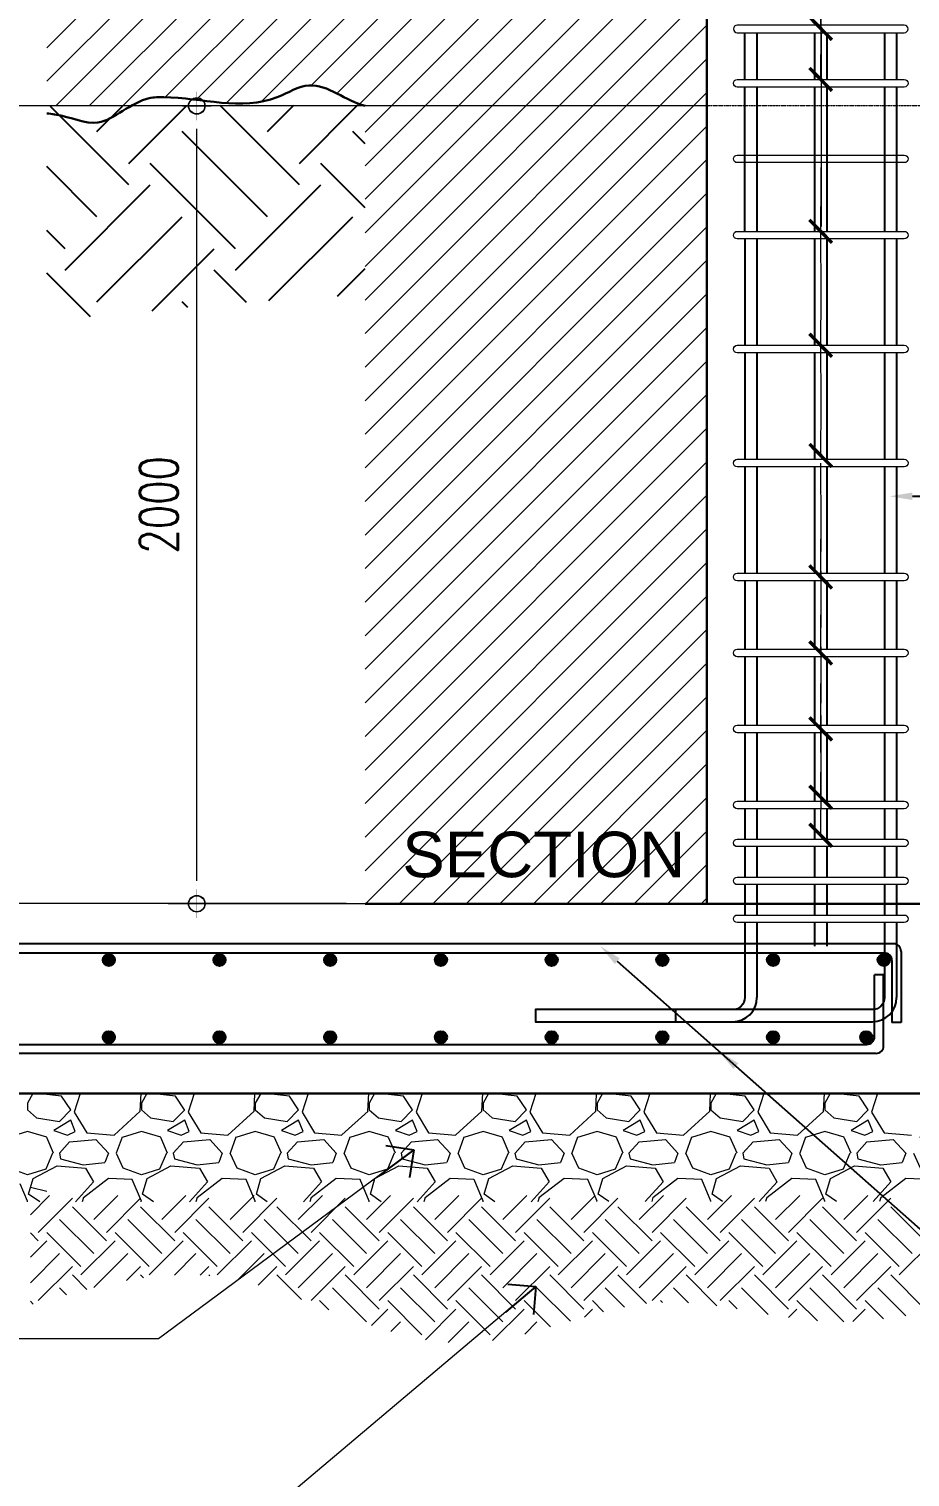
# Model space of a CAD drawing. Header units: millimetres. Extents: x 1634676 to 2610633, y -385676 to -37463.
# Drawn here: x 2104361 to 2105521, y -61304 to -59398 of the extents above; entities that cross this region are included whole.
import ezdxf
from ezdxf import colors
from ezdxf.entities.mleader import LeaderData, LeaderLine
from ezdxf.math import Vec2, Vec3

# ---------------------------------------------------------------- set-up
doc = ezdxf.new("R2010")
doc.units = ezdxf.units.MM
doc.header["$MEASUREMENT"] = 0
doc.linetypes.add('HIDDEN', pattern=[0.375, 0.25, -0.125])
doc.linetypes.add('PHANTOMX2', pattern=[5, 2.5, -0.5, 0.5, -0.5, 0.5, -0.5])
doc.layers.get('0').update_dxf_attribs({"lineweight": 15})
doc.layers.get('Defpoints').update_dxf_attribs({"color": 250})
doc.layers.add('A-HATCH', color=250, linetype='Continuous')
for name, color, linetype, lineweight in [('Plans', 7, 'Continuous', 18), ('ST-ANNOT_ALeadLines', 250, 'Continuous', 13), ('ST-COL_E', 6, 'Continuous', 30), ('ST-DIM_E', 250, 'Continuous', 13), ('ST-GIRDER_E', 3, 'HIDDEN', 30), ('ST-HATCH_E', 250, 'Continuous', 9), ('ST-STL_E', 5, 'Continuous', 25), ('ST-TIES_E', 14, 'Continuous', 15), ('ST_HATCH_E', 250, 'Continuous', 5)]:
    doc.layers.add(name, color=color, linetype=linetype, lineweight=lineweight)
doc.styles.add('ARIAL', font='arial.ttf')
doc.styles.add('ST_TEXT', font='romans.shx', dxfattribs={"width": 0.75})
doc.styles.get("Standard").update_dxf_attribs({"font": 'GOTHIC.TTF'})
doc.dimstyles.new('ST_D25', dxfattribs={"dimscale": 25, "dimtxt": 2, "dimasz": 1.2, "dimexe": 1.5, "dimexo": 1, "dimgap": 1, "dimtad": 1, "dimdec": 0, "dimzin": 1, "dimdsep": 46, "dimtxsty": 'ST_TEXT', "dimblk": 'OpenIndicator', "dimcen": 1, "dimclrd": 256, "dimclre": 256, "dimclrt": 7, "dimadec": 0, "dimazin": 0, "dimtfac": 1, "dimtdec": 0, "dimtix": 1, "dimtmove": 2, "dimatfit": 3, "dimldrblk": 'OPEN90', "dimfxl": 0.075, "dimlwd": -1, "dimlwe": -1, "dimarcsym": 0})
doc.dimstyles.new('ST_D35', dxfattribs={"dimscale": 35, "dimtxt": 2, "dimasz": 1.2, "dimexe": 1.5, "dimexo": 1, "dimgap": 1, "dimtad": 1, "dimdec": 0, "dimzin": 1, "dimdsep": 46, "dimtxsty": 'ST_TEXT', "dimblk": 'OpenIndicator', "dimcen": 1, "dimclrd": 256, "dimclre": 256, "dimclrt": 7, "dimadec": 0, "dimazin": 0, "dimtfac": 1, "dimtdec": 0, "dimtix": 1, "dimtmove": 2, "dimatfit": 3, "dimldrblk": 'OPEN90', "dimfxl": 0.075, "dimlwd": -1, "dimlwe": -1, "dimarcsym": 0})

# ---------------------------------------------------------------- blocks, each defined once
blk = doc.blocks.new('OpenIndicator')
at = {"layer": 'ST-DIM_E'}
h = blk.add_hatch(color=255, dxfattribs=at)
h.paths.add_polyline_path([(0.35, 0), (0.365, 0, 0.414214), (0, 0.365), (0, 0.35, -0.414214)])
h.paths.add_polyline_path([(0, 0.35), (0, 0.365, 0.414214), (-0.365, 0), (-0.35, 0, -0.414214)])
h.paths.add_polyline_path([(0, -0.35), (0, -0.365, 0.414214), (0.365, 0), (0.35, 0, -0.414214)])
h.paths.add_polyline_path([(-0.35, 0), (-0.365, 0, 0.414214), (0, -0.365), (0, -0.35, -0.414214)])
at = {"layer": 'ST-DIM_E', "color": 255}
blk.add_line((0, 0.634), (0, -0.634), dxfattribs=at)
at = {"layer": 'ST-DIM_E', "color": 255, "const_width": 0.01}
blk.add_lwpolyline([(-0.63, 0), (0.63, 0)], dxfattribs=at)
at = {"layer": 'ST-DIM_E', "color": 255}
for radius in [0.365, 0.35]:
    blk.add_circle((0, 0), radius, dxfattribs=at)
blk = doc.blocks.new('*D1713')
at = {"layer": 'Defpoints', "color": 0, "transparency": 16777216}
for p in [(2103674.5, -60548.8), (2104803.8, -60548.8), (2103761.8, -60798.8)]:
    blk.add_point(p, dxfattribs=at)
at = {"layer": 'ST-DIM_E', "transparency": 16777216}
for p, q in [((2104778.8, -60548.8), (2103637, -60548.8)), ((2103674.5, -60768.8), (2103674.5, -60578.8)), ((2103736.8, -60798.8), (2103637, -60798.8))]:
    blk.add_line(p, q, dxfattribs=at)
at = {"layer": 'ST-DIM_E', "transparency": 16777216, "xscale": 30, "yscale": 30, "zscale": 30}
for p, rotation in [((2103674.5, -60548.8), 90), ((2103674.5, -60798.8), 270)]:
    blk.add_blockref('OpenIndicator', p, dxfattribs=dict(at, rotation=rotation))
at = {"layer": 'ST-DIM_E', "color": 7, "transparency": 16777216, "insert": (2103624.5, -60673.8), "char_height": 50, "attachment_point": 5, "rotation": 90, "style": 'ST_TEXT'}
blk.add_mtext('500', dxfattribs=at)
blk = doc.blocks.new('_Open90')
at = {"color": 0, "linetype": 'ByBlock', "lineweight": -2}
for p, q in [((0, 0), (-1, 0)), ((-0.5, 0.5), (0, 0)), ((0, 0), (-0.5, -0.5))]:
    blk.add_line(p, q, dxfattribs=at)
blk = doc.blocks.new('*D1711')
at = {"layer": 'Defpoints', "color": 0, "transparency": 16777216}
for p in [(2104582.2, -59498.8), (2105253.8, -59498.8), (2105253.8, -60549.1)]:
    blk.add_point(p, dxfattribs=at)
at = {"layer": 'ST-DIM_E', "transparency": 16777216}
for p, q in [((2105228.8, -59498.8), (2104544.7, -59498.8)), ((2104582.2, -60519.1), (2104582.2, -59528.8)), ((2105228.8, -60549.1), (2104544.7, -60549.1))]:
    blk.add_line(p, q, dxfattribs=at)
at = {"layer": 'ST-DIM_E', "transparency": 16777216, "xscale": 30, "yscale": 30, "zscale": 30}
for p, rotation in [((2104582.2, -59498.8), 90), ((2104582.2, -60549.1), 270)]:
    blk.add_blockref('OpenIndicator', p, dxfattribs=dict(at, rotation=rotation))
at = {"layer": 'ST-DIM_E', "color": 7, "transparency": 16777216, "insert": (2104532.2, -60024), "char_height": 50, "width": 285.539, "attachment_point": 5, "rotation": 90, "style": 'ST_TEXT'}
blk.add_mtext('2000', dxfattribs=at)
blk = doc.blocks.new('*D1709')
at = {"layer": 'Defpoints', "color": 0, "transparency": 16777216}
for p in [(2104232.4, -58592), (2105253.8, -58592), (2105253.8, -59498.8)]:
    blk.add_point(p, dxfattribs=at)
at = {"layer": 'ST-DIM_E', "transparency": 16777216}
for p, q in [((2105228.8, -58592), (2104194.9, -58592)), ((2104232.4, -58622), (2104232.4, -58899)), ((2104232.4, -59468.8), (2104232.4, -59191.8)), ((2105228.8, -59498.8), (2104194.9, -59498.8))]:
    blk.add_line(p, q, dxfattribs=at)
at = {"layer": 'ST-DIM_E', "transparency": 16777216, "xscale": 30, "yscale": 30, "zscale": 30}
for p, rotation in [((2104232.4, -58592), 90), ((2104232.4, -59498.8), 270)]:
    blk.add_blockref('OpenIndicator', p, dxfattribs=dict(at, rotation=rotation))
at = {"layer": 'ST-DIM_E', "color": 7, "transparency": 16777216, "insert": (2104232.4, -59045.4), "char_height": 50, "width": 285.539, "attachment_point": 5, "rotation": 90, "style": 'ST_TEXT'}
blk.add_mtext('VERIFY BACKFILL ', dxfattribs=at)
blk = doc.blocks.new('*D1712')
at = {"layer": 'Defpoints', "color": 0, "transparency": 16777216}
for p in [(2103563.5, -59498.8), (2104419.8, -59498.8), (2103761.8, -60798.8)]:
    blk.add_point(p, dxfattribs=at)
at = {"layer": 'ST-DIM_E', "transparency": 16777216}
for p, q in [((2104394.8, -59498.8), (2103526, -59498.8)), ((2103563.5, -60768.8), (2103563.5, -59528.8)), ((2103736.8, -60798.8), (2103526, -60798.8))]:
    blk.add_line(p, q, dxfattribs=at)
at = {"layer": 'ST-DIM_E', "transparency": 16777216, "xscale": 30, "yscale": 30, "zscale": 30}
for p, rotation in [((2103563.5, -59498.8), 90), ((2103563.5, -60798.8), 270)]:
    blk.add_blockref('OpenIndicator', p, dxfattribs=dict(at, rotation=rotation))
at = {"layer": 'ST-DIM_E', "color": 7, "transparency": 16777216, "insert": (2103513.5, -60148.8), "char_height": 50, "attachment_point": 5, "rotation": 90, "style": 'ST_TEXT'}
blk.add_mtext('2500', dxfattribs=at)

msp = doc.modelspace()

# ---------------------------------------------------------------- hatches: boundary and pattern name
at = {"layer": 'A-HATCH'}
h = msp.add_hatch(dxfattribs=at)
h.set_pattern_fill('EARTH', color=256, scale=25, angle=45, style=0)
h.set_pattern_definition([(45, (2298017.25, -132090.23), (1e-14, 224.5064), [158.75, -158.75]), (45, (2297975.15, -132048.13), (1e-14, 224.5064), [158.75, -158.75]), (45, (2297933.06, -132006.04), (1e-14, 224.5064), [158.75, -158.75]), (135, (2297933.06, -131977.97), (-224.5064, 1e-14), [158.75, -158.75]), (135, (2297975.15, -131935.88), (-224.5064, 1e-14), [158.75, -158.75]), (135, (2298017.25, -131893.78), (-224.5064, 1e-14), [158.75, -158.75])])
h.paths.add_polyline_path([(2104384.615, -59499.477), (2104384.615, -59782.085), (2104432.815, -59777.248), (2104493.778, -59771.251), (2104554.71, -59765.497), (2104615.629, -59760.104), (2104676.553, -59755.191), (2104737.499, -59750.875), (2104798.486, -59747.274), (2104803.774, -59747.035), (2104803.774, -59497.392)])
at = {"layer": 'ST-GIRDER_E', "linetype": 'HIDDEN', "ltscale": 2, "true_color": 0xc7c8ca}
h = msp.add_hatch(color=9, dxfattribs=at)
h.dxf.hatch_style = 1
h.paths.add_polyline_path([(2104458.365, -60623.129, -1), (2104474.365, -60623.129, -1)])
h = msp.add_hatch(color=9, dxfattribs=at)
h.dxf.hatch_style = 1
h.paths.add_polyline_path([(2104604.138, -60623.129, -1), (2104620.138, -60623.129, -1)])
h = msp.add_hatch(color=9, dxfattribs=at)
h.dxf.hatch_style = 1
h.paths.add_polyline_path([(2104749.91, -60623.129, -1), (2104765.91, -60623.129, -1)])
h = msp.add_hatch(color=9, dxfattribs=at)
h.dxf.hatch_style = 1
h.paths.add_polyline_path([(2104895.683, -60623.129, -1), (2104911.683, -60623.129, -1)])
h = msp.add_hatch(color=9, dxfattribs=at)
h.dxf.hatch_style = 1
h.paths.add_polyline_path([(2105041.456, -60623.129, -1), (2105057.456, -60623.129, -1)])
h = msp.add_hatch(color=9, dxfattribs=at)
h.dxf.hatch_style = 1
h.paths.add_polyline_path([(2105187.229, -60623.129, -1), (2105203.229, -60623.129, -1)])
h = msp.add_hatch(color=9, dxfattribs=at)
h.dxf.hatch_style = 1
h.paths.add_polyline_path([(2105333.001, -60623.129, -1), (2105349.001, -60623.129, -1)])
h = msp.add_hatch(color=9, dxfattribs=at)
h.dxf.hatch_style = 1
h.paths.add_polyline_path([(2105478.774, -60623.129, -1), (2105494.774, -60623.129, -1)])
h = msp.add_hatch(color=9, dxfattribs=at)
h.dxf.hatch_style = 1
h.paths.add_polyline_path([(2104458.365, -60724.819, 1), (2104474.365, -60724.819, 1)])
h = msp.add_hatch(color=9, dxfattribs=at)
h.dxf.hatch_style = 1
h.paths.add_polyline_path([(2104604.138, -60724.819, 1), (2104620.138, -60724.819, 1)])
h = msp.add_hatch(color=9, dxfattribs=at)
h.dxf.hatch_style = 1
h.paths.add_polyline_path([(2104749.91, -60724.819, 1), (2104765.91, -60724.819, 1)])
h = msp.add_hatch(color=9, dxfattribs=at)
h.dxf.hatch_style = 1
h.paths.add_polyline_path([(2104895.683, -60724.819, 1), (2104911.683, -60724.819, 1)])
h = msp.add_hatch(color=9, dxfattribs=at)
h.dxf.hatch_style = 1
h.paths.add_polyline_path([(2105041.456, -60724.819, 1), (2105057.456, -60724.819, 1)])
h = msp.add_hatch(color=9, dxfattribs=at)
h.dxf.hatch_style = 1
h.paths.add_polyline_path([(2105187.229, -60724.819, 1), (2105203.229, -60724.819, 1)])
h = msp.add_hatch(color=9, dxfattribs=at)
h.dxf.hatch_style = 1
h.paths.add_polyline_path([(2105333.001, -60724.819, 1), (2105349.001, -60724.819, 1)])
h = msp.add_hatch(color=9, dxfattribs=at)
h.dxf.hatch_style = 1
h.paths.add_polyline_path([(2105455.774, -60724.819, 1), (2105471.774, -60724.819, 1)])
at = {"layer": 'ST-HATCH_E'}
h = msp.add_hatch(dxfattribs=at)
h.set_pattern_fill('GRAVEL', color=256, scale=150, angle=180)
h.set_pattern_definition([(48.0127875, (72650.247, 150171.432), (1200, 1350), [20.1804, -1997.863207]), (4.96974073, (72663.7475, 150186.432), (-1800, -150), [34.6302, -3428.388714]), (312.5104471, (72698.2475, 150189.432), (-1500, 1650), [24.4182, -2417.404889]), (87.273689, (72756.7475, 150226.932), (-150, -3000), [31.5357, -3122.033706]), (112.83365418, (72758.2475, 150258.432), (750, -1800), [30.92325, -3061.405969]), (177.273689, (72746.2475, 150286.932), (3000, -150), [31.5357, -3122.033706]), (217.69424047, (72714.7475, 150288.432), (1950, 1500), [41.70435, -4128.727282]), (252.25532837, (72681.7475, 150262.932), (-1050, -3300), [39.3732, -3897.948225]), (301.4295656, (72669.7475, 150225.432), (1200, -1950), [31.6425, -3132.610966]), (355.2363583, (72686.247, 150198.432), (-1650, 150), [36.1248, -1770.114387]), (42.3974378, (72722.2475, 150195.432), (1800, 1650), [46.7172, -4625.006251]), (318.8140748, (72608.247, 150228.432), (1050, -900), [15.94515, -1578.576722]), (351.4692344, (72620.2475, 150217.932), (-1950, 300), [30.33555, -3003.226712]), (45, (72650.25, 150213.43), (4e-14, 150), [21.21315, -190.918884]), (23.1985905, (72660.747, 150195.432), (-750, -300), [11.4237, -1130.942266]), (111.8014095, (72671.247, 150199.932), (150, -450), [16.15545, -791.619271]), (210.9637565, (72665.247, 150214.932), (-450, -300), [26.23935, -848.403434]), (341.5650512, (72642.747, 150201.43), (-300, 150), [18.97365, -455.367999]), (196.38954033, (72758.2475, 150199.932), (-1500, -450), [26.58, -2631.426772]), (250.34617594, (72732.747, 150192.432), (600, 1650), [22.29915, -2207.611162]), (113.1985905, (72642.747, 150171.432), (300, -750), [22.84725, -1119.518716]), (163.61045967, (72633.7475, 150192.432), (1500, -450), [26.58, -2631.426772]), (159.4439548, (72758.247, 150292.932), (750, -300), [25.632, -1255.968562]), (114.77514057, (72734.247, 150301.932), (750, -1650), [21.4767, -2126.19646]), (246.8014095, (72641.247, 150321.432), (-300, -750), [22.84725, -1119.518716]), (197.35402464, (72632.2475, 150300.432), (1950, 600), [25.14465, -2489.313542]), (249.4439548, (72714.747, 150321.432), (300, 750), [12.816, -1268.784562]), (281.3099325, (72650.247, 150321.432), (150, -600), [7.6485, -757.204427]), (345.9637565, (72651.747, 150313.932), (-450, 150), [30.92325, -587.542594]), (6.00900596, (72681.7475, 150306.432), (-1500, -150), [28.6575, -2837.088476]), (123.6900675, (72665.247, 150228.43), (150, -300), [21.6333, -519.199391]), (173.1572266, (72653.2475, 150246.432), (-2550, 300), [37.7691, -3739.134394]), (240.9453959, (72615.747, 150250.932), (600, 1050), [15.4434, -1528.901121]), (270, (72608.25, 150237.43), (150, -150), [9, -141]), (300.25643716, (72684.747, 150301.932), (-600, 1050), [20.8386, -2063.027998]), (228.0127875, (72695.247, 150283.932), (-1200, -1350), [40.3608, -1977.682807]), (180, (72668.25, 150253.93), (-150, -150), [39, -111]), (145.30484647, (72629.2475, 150253.932), (-1500, 1050), [23.7171, -2347.991145]), (74.0546041, (72609.747, 150267.432), (150, 600), [21.8403, -1070.176183]), (27.64597536, (72615.7475, 150288.432), (2850, 1500), [35.55975, -3520.421127]), (355.42607874, (72647.2475, 150304.932), (1950, -150), [37.61985, -3724.361011])])
edge = h.paths.add_edge_path()
edge.add_spline(control_points=[(2105552.585, -60933.096), (2105553.263, -60924.167), (2105609.836, -60918.718), (2105584.855, -60844.053), (2105568.421, -60823.698), (2105553.774, -60798.819)], knot_values=[0.00390886, 0.00390886, 0.00390886, 0.00390886, 0.03072613, 0.09957631, 0.13874554, 0.13874554, 0.13874554, 0.13874554], degree=3, periodic=0)
edge.add_line((2105553.774, -60798.819), (2104353.774, -60798.819))
edge.add_spline(control_points=[(2104353.774, -60798.819), (2104351.313, -60812.166), (2104355.177, -60846.508), (2104283.269, -60894.037), (2104353.805, -60917.39), (2104352.285, -60937.001)], knot_values=[0, 0, 0, 0, 0.04044106, 0.10246023, 0.16135665, 0.16135665, 0.16135665, 0.16135665], degree=3, periodic=0)
edge.add_line((2104352.522, -60933.784), (2104352.628, -60941.694))
edge.add_line((2104352.628, -60941.694), (2105552.585, -60940.995))
at = {"layer": 'ST_HATCH_E'}
h = msp.add_hatch(dxfattribs=at)
h.set_pattern_fill('ANSI31', color=256, scale=250, style=0)
h.set_pattern_definition([(45, (882710.674, 270561.304), (-22.0970869, 22.0970869), [])])
h.paths.add_polyline_path([(2105253.774, -59498.819), (2104803.774, -59498.819), (2104803.774, -60549.129), (2105253.774, -60549.129)])
edge = h.paths.add_edge_path()
edge.add_line((2105253.774, -59005.191), (2104929.499, -59005.191))
edge.add_line((2104929.499, -59005.191), (2104745.785, -58821.476))
edge.add_line((2104745.785, -58821.476), (2104384.615, -58821.476))
edge.add_line((2104384.615, -58821.476), (2104384.615, -59498.819))
edge.add_line((2104384.615, -59498.819), (2104495.663, -59498.819))
edge.add_spline(control_points=[(2104497.746, -59497.641), (2104497.055, -59498.028), (2104496.367, -59498.421), (2104495.68, -59498.819)], knot_values=[1976.80657346, 1976.80657346, 1976.80657346, 1976.80657346, 1979.06265231, 1979.06265231, 1979.06265231, 1979.06265231], weights=[1, 1, 1, 1], degree=3, periodic=0)
edge.add_spline(control_points=[(2104504.039, -59494.322), (2104501.924, -59495.357), (2104499.827, -59496.473), (2104497.746, -59497.641)], knot_values=[1979.06265231, 1979.06265231, 1979.06265231, 1979.06265231, 1985.86460746, 1985.86460746, 1985.86460746, 1985.86460746], weights=[1, 1, 1, 1], degree=3, periodic=0)
edge.add_spline(control_points=[(2104508.471, -59492.293), (2104506.984, -59492.924), (2104505.507, -59493.604), (2104504.039, -59494.322)], knot_values=[1985.86460746, 1985.86460746, 1985.86460746, 1985.86460746, 1990.5874447, 1990.5874447, 1990.5874447, 1990.5874447], weights=[1, 1, 1, 1], degree=3, periodic=0)
edge.add_spline(control_points=[(2104513.85, -59490.253), (2104512.042, -59490.852), (2104510.25, -59491.538), (2104508.471, -59492.293)], knot_values=[1990.5874447, 1990.5874447, 1990.5874447, 1990.5874447, 1996.23907759, 1996.23907759, 1996.23907759, 1996.23907759], weights=[1, 1, 1, 1], degree=3, periodic=0)
edge.add_spline(control_points=[(2104518.067, -59489.026), (2104516.652, -59489.378), (2104515.246, -59489.79), (2104513.85, -59490.253)], knot_values=[1996.23907759, 1996.23907759, 1996.23907759, 1996.23907759, 2000.60647298, 2000.60647298, 2000.60647298, 2000.60647298], weights=[1, 1, 1, 1], degree=3, periodic=0)
edge.add_spline(control_points=[(2104526.14, -59487.647), (2104524.512, -59487.812), (2104522.892, -59488.035), (2104521.284, -59488.33)], knot_values=[2003.90011206, 2003.90011206, 2003.90011206, 2003.90011206, 2008.81443766, 2008.81443766, 2008.81443766, 2008.81443766], weights=[1, 1, 1, 1], degree=3, periodic=0)
edge.add_spline(control_points=[(2104531.163, -59487.302), (2104529.482, -59487.368), (2104527.806, -59487.477), (2104526.14, -59487.647)], knot_values=[2008.81443766, 2008.81443766, 2008.81443766, 2008.81443766, 2013.84547412, 2013.84547412, 2013.84547412, 2013.84547412], weights=[1, 1, 1, 1], degree=3, periodic=0)
edge.add_spline(control_points=[(2104531.163, -59487.302), (2104533.687, -59487.203), (2104536.861, -59487.203), (2104540.041, -59487.27), (2104540.679, -59487.286)], knot_values=[2013.84547412, 2013.84547412, 2013.84547412, 2013.84547412, 2021.39737402, 2023.2922688, 2023.2922688, 2023.2922688, 2023.2922688], weights=[1, 1, 1, 1, 1], degree=3, periodic=0)
edge.add_spline(control_points=[(2104540.679, -59487.286), (2104547.196, -59487.452), (2104553.734, -59487.892), (2104560.282, -59488.49)], knot_values=[2023.2922688, 2023.2922688, 2023.2922688, 2023.2922688, 2042.65039898, 2042.65039898, 2042.65039898, 2042.65039898], weights=[1, 1, 1, 1], degree=3, periodic=0)
edge.add_spline(control_points=[(2104560.282, -59488.49), (2104574.507, -59489.789), (2104588.776, -59491.832), (2104602.971, -59493.424)], knot_values=[2042.65039898, 2042.65039898, 2042.65039898, 2042.65039898, 2084.70680646, 2084.70680646, 2084.70680646, 2084.70680646], weights=[1, 1, 1, 1], degree=3, periodic=0)
edge.add_spline(control_points=[(2104602.971, -59493.424), (2104607.751, -59493.96), (2104612.524, -59494.445), (2104617.283, -59494.833)], knot_values=[2084.70680646, 2084.70680646, 2084.70680646, 2084.70680646, 2098.87153218, 2098.87153218, 2098.87153218, 2098.87153218], weights=[1, 1, 1, 1], degree=3, periodic=0)
edge.add_spline(control_points=[(2104617.283, -59494.833), (2104621.722, -59495.195), (2104626.15, -59495.473), (2104630.563, -59495.629)], knot_values=[2098.87153218, 2098.87153218, 2098.87153218, 2098.87153218, 2112.084674, 2112.084674, 2112.084674, 2112.084674], weights=[1, 1, 1, 1], degree=3, periodic=0)
edge.add_spline(control_points=[(2104630.563, -59495.629), (2104633.801, -59495.744), (2104637.031, -59495.793), (2104640.252, -59495.763)], knot_values=[2112.084674, 2112.084674, 2112.084674, 2112.084674, 2121.78072919, 2121.78072919, 2121.78072919, 2121.78072919], weights=[1, 1, 1, 1], degree=3, periodic=0)
edge.add_spline(control_points=[(2104640.252, -59495.763), (2104643.665, -59495.73), (2104647.068, -59495.608), (2104650.457, -59495.378)], knot_values=[2121.78072919, 2121.78072919, 2121.78072919, 2121.78072919, 2132.05715704, 2132.05715704, 2132.05715704, 2132.05715704], weights=[1, 1, 1, 1], degree=3, periodic=0)
edge.add_spline(control_points=[(2104650.457, -59495.378), (2104653.672, -59495.16), (2104656.875, -59494.845), (2104660.065, -59494.42)], knot_values=[2132.05715704, 2132.05715704, 2132.05715704, 2132.05715704, 2141.80064836, 2141.80064836, 2141.80064836, 2141.80064836], weights=[1, 1, 1, 1], degree=3, periodic=0)
edge.add_spline(control_points=[(2104660.065, -59494.42), (2104662.276, -59494.125), (2104664.481, -59493.776), (2104666.679, -59493.369)], knot_values=[2141.80064836, 2141.80064836, 2141.80064836, 2141.80064836, 2148.55386833, 2148.55386833, 2148.55386833, 2148.55386833], weights=[1, 1, 1, 1], degree=3, periodic=0)
edge.add_spline(control_points=[(2104666.679, -59493.369), (2104672.091, -59492.367), (2104677.463, -59491.01), (2104682.787, -59489.226)], knot_values=[2148.55386833, 2148.55386833, 2148.55386833, 2148.55386833, 2165.17916141, 2165.17916141, 2165.17916141, 2165.17916141], weights=[1, 1, 1, 1], degree=3, periodic=0)
edge.add_spline(control_points=[(2104682.787, -59489.226), (2104684.604, -59488.616), (2104689.548, -59486.818), (2104694.449, -59484.626), (2104697.541, -59483.198)], knot_values=[2165.17916141, 2165.17916141, 2165.17916141, 2165.17916141, 2170.85269432, 2180.66552504, 2180.66552504, 2180.66552504, 2180.66552504], weights=[1, 1, 1, 1, 1], degree=3, periodic=0)
edge.add_spline(control_points=[(2104697.541, -59483.198), (2104700.396, -59481.879), (2104703.239, -59480.527), (2104706.074, -59479.234)], knot_values=[2180.66552504, 2180.66552504, 2180.66552504, 2180.66552504, 2189.72690465, 2189.72690465, 2189.72690465, 2189.72690465], weights=[1, 1, 1, 1], degree=3, periodic=0)
edge.add_spline(control_points=[(2104712.347, -59476.504), (2104710.26, -59477.356), (2104708.169, -59478.279), (2104706.074, -59479.234)], knot_values=[2189.72690465, 2189.72690465, 2189.72690465, 2189.72690465, 2196.42524361, 2196.42524361, 2196.42524361, 2196.42524361], weights=[1, 1, 1, 1], degree=3, periodic=0)
edge.add_spline(control_points=[(2104716.762, -59474.818), (2104715.292, -59475.336), (2104713.82, -59475.902), (2104712.347, -59476.504)], knot_values=[2196.42524361, 2196.42524361, 2196.42524361, 2196.42524361, 2201.15401419, 2201.15401419, 2201.15401419, 2201.15401419], weights=[1, 1, 1, 1], degree=3, periodic=0)
edge.add_spline(control_points=[(2104723.351, -59472.862), (2104722.324, -59473.103), (2104721.296, -59473.377), (2104720.268, -59473.68)], knot_values=[2204.91628168, 2204.91628168, 2204.91628168, 2204.91628168, 2208.22755983, 2208.22755983, 2208.22755983, 2208.22755983], weights=[1, 1, 1, 1], degree=3, periodic=0)
edge.add_spline(control_points=[(2104728.823, -59471.923), (2104727.77, -59472.033), (2104726.717, -59472.186), (2104725.664, -59472.379)], knot_values=[2210.71310387, 2210.71310387, 2210.71310387, 2210.71310387, 2214.10974517, 2214.10974517, 2214.10974517, 2214.10974517], weights=[1, 1, 1, 1], degree=3, periodic=0)
edge.add_spline(control_points=[(2104731.087, -59471.755), (2104730.766, -59471.769), (2104730.011, -59471.811), (2104729.256, -59471.877), (2104728.823, -59471.923)], knot_values=[2214.10974517, 2214.10974517, 2214.10974517, 2214.10974517, 2215.14724334, 2216.54487897, 2216.54487897, 2216.54487897, 2216.54487897], weights=[1, 1, 1, 1, 1], degree=3, periodic=0)
edge.add_spline(control_points=[(2104736.535, -59471.902), (2104735.642, -59471.818), (2104734.75, -59471.762), (2104733.857, -59471.736)], knot_values=[2219.52352735, 2219.52352735, 2219.52352735, 2219.52352735, 2222.4036851, 2222.4036851, 2222.4036851, 2222.4036851], weights=[1, 1, 1, 1], degree=3, periodic=0)
edge.add_spline(control_points=[(2104739.896, -59472.346), (2104738.776, -59472.156), (2104737.655, -59472.007), (2104736.535, -59471.902)], knot_values=[2222.4036851, 2222.4036851, 2222.4036851, 2222.4036851, 2226.01805676, 2226.01805676, 2226.01805676, 2226.01805676], weights=[1, 1, 1, 1], degree=3, periodic=0)
edge.add_spline(control_points=[(2104743.137, -59473.002), (2104746.306, -59473.746), (2104749.478, -59474.779), (2104752.653, -59476.011)], knot_values=[2229.5016159, 2229.5016159, 2229.5016159, 2229.5016159, 2239.71817062, 2239.71817062, 2239.71817062, 2239.71817062], weights=[1, 1, 1, 1], degree=3, periodic=0)
edge.add_spline(control_points=[(2104752.653, -59476.011), (2104755.305, -59477.04), (2104757.959, -59478.207), (2104760.617, -59479.46)], knot_values=[2239.71817062, 2239.71817062, 2239.71817062, 2239.71817062, 2248.24752169, 2248.24752169, 2248.24752169, 2248.24752169], weights=[1, 1, 1, 1], degree=3, periodic=0)
edge.add_spline(control_points=[(2104760.617, -59479.46), (2104762.811, -59480.494), (2104765.007, -59481.586), (2104767.207, -59482.707)], knot_values=[2248.24752169, 2248.24752169, 2248.24752169, 2248.24752169, 2255.28508235, 2255.28508235, 2255.28508235, 2255.28508235], weights=[1, 1, 1, 1], degree=3, periodic=0)
edge.add_spline(control_points=[(2104767.207, -59482.707), (2104771.758, -59485.025), (2104776.323, -59487.466), (2104780.91, -59489.767)], knot_values=[2255.28508235, 2255.28508235, 2255.28508235, 2255.28508235, 2269.8436927, 2269.8436927, 2269.8436927, 2269.8436927], weights=[1, 1, 1, 1], degree=3, periodic=0)
edge.add_spline(control_points=[(2104780.91, -59489.767), (2104782.982, -59490.806), (2104785.057, -59491.816), (2104787.137, -59492.774)], knot_values=[2269.8436927, 2269.8436927, 2269.8436927, 2269.8436927, 2276.41752708, 2276.41752708, 2276.41752708, 2276.41752708], weights=[1, 1, 1, 1], degree=3, periodic=0)
edge.add_spline(control_points=[(2104787.137, -59492.774), (2104789.305, -59493.771), (2104791.479, -59494.712), (2104793.658, -59495.568)], knot_values=[2276.41752708, 2276.41752708, 2276.41752708, 2276.41752708, 2283.26907684, 2283.26907684, 2283.26907684, 2283.26907684], weights=[1, 1, 1, 1], degree=3, periodic=0)
edge.add_spline(control_points=[(2104793.658, -59495.568), (2104795.155, -59496.156), (2104796.655, -59496.704), (2104798.159, -59497.203)], knot_values=[2283.26907684, 2283.26907684, 2283.26907684, 2283.26907684, 2287.97669005, 2287.97669005, 2287.97669005, 2287.97669005], weights=[1, 1, 1, 1], degree=3, periodic=0)
edge.add_spline(control_points=[(2104798.159, -59497.203), (2104800.026, -59497.823), (2104801.897, -59498.367), (2104803.774, -59498.819)], knot_values=[2287.97669005, 2287.97669005, 2287.97669005, 2287.97669005, 2293.82463665, 2293.82463665, 2293.82463665, 2293.82463665], weights=[1, 1, 1, 1], degree=3, periodic=0)
edge.add_line((2104803.774, -59498.819), (2105253.774, -59498.819))
edge.add_line((2105253.774, -59498.819), (2105253.774, -59005.191))
h.paths.add_polyline_path([(2104834.009, -60548.035), (2105236.574, -60548.035), (2105236.574, -60424.392), (2104834.009, -60424.392)], flags=24)
h.paths.add_polyline_path([(2103753.468, -59488.553), (2104407.039, -59488.553), (2104407.039, -59413.553), (2103753.468, -59413.553)], flags=9)
h.paths.add_polyline_path([(2104685.697, -59204.304), (2104962.483, -59204.304), (2104962.483, -59129.304), (2104685.697, -59129.304)], flags=24)

# ---------------------------------------------------------------- linework, layer by layer
at = {"layer": 'Plans'}
msp.add_line((2105253.774, -59498.819), (2104715.625, -59498.819), dxfattribs=at)
at = {"layer": 'ST-ANNOT_ALeadLines'}
msp.add_line((2105404.731, -59657.756), (2105404.731, -59402.514), dxfattribs=at)
at = {"layer": 'ST-COL_E'}
for p, q in [((2105253.774, -60549.129), (2105253.774, -58396.112)), ((2104803.774, -60549.129), (2105553.774, -60549.129)), ((2103761.774, -60798.819), (2105553.774, -60798.819))]:
    msp.add_line(p, q, dxfattribs=at)
msp.add_open_spline([(2104384.615, -59508.717), (2104388.147, -59509.047), (2104415.609, -59512.17), (2104457.046, -59535.526), (2104500.744, -59487.983), (2104582.376, -59485.787), (2104656.077, -59511.34), (2104740.573, -59457.21), (2104778.641, -59492.767), (2104803.774, -59498.819)], degree=3, knots=[1860.97291043, 1860.97291043, 1860.97291043, 1860.97291043, 1869.38819114, 1927.38881993, 2002.07547568, 2021.39737402, 2170.85269432, 2215.5073808, 2293.82463665, 2293.82463665, 2293.82463665, 2293.82463665], dxfattribs=at)
at = {"layer": 'ST-DIM_E', "linetype": 'PHANTOMX2', "ltscale": 0.5}
msp.add_line((2106110.396, -59498.819), (2103829.46, -59498.819), dxfattribs=at)
at = {"layer": 'ST-DIM_E', "ltscale": 2}
msp.add_line((2104531.612, -61121.982), (2104341.424, -61121.982), dxfattribs=at)
at = {"layer": 'ST-HATCH_E', "ltscale": 100}
for p, q in [((2104384.769, -60928.035), (2104363.03, -60922.6)), ((2104363.03, -60958.43), (2104388.365, -60933.095)), ((2104373.468, -60981.668), (2104418.369, -60936.767)), ((2104446.432, -60964.83), (2104478.168, -60933.095)), ((2104463.27, -60981.668), (2104508.171, -60936.767)), ((2104536.235, -60964.83), (2104567.97, -60933.095)), ((2104553.073, -60981.668), (2104597.974, -60936.767)), ((2104626.037, -60964.83), (2104657.773, -60933.095)), ((2104642.875, -60981.668), (2104687.777, -60936.767)), ((2104715.84, -60964.83), (2104747.575, -60933.095)), ((2104732.678, -60981.668), (2104777.579, -60936.767)), ((2104805.642, -60964.83), (2104837.378, -60933.095)), ((2104822.48, -60981.668), (2104867.382, -60936.767)), ((2104895.445, -60964.83), (2104927.18, -60933.095)), ((2104912.283, -60981.668), (2104957.184, -60936.767)), ((2104985.248, -60964.83), (2105016.983, -60933.095)), ((2105002.085, -60981.668), (2105046.987, -60936.767)), ((2105075.05, -60964.83), (2105106.786, -60933.095)), ((2105091.888, -60981.668), (2105136.789, -60936.767)), ((2105164.853, -60964.83), (2105196.588, -60933.095)), ((2105181.691, -60981.668), (2105226.592, -60936.767)), ((2105254.655, -60964.83), (2105286.391, -60933.095)), ((2105271.493, -60981.668), (2105316.394, -60936.767)), ((2105344.458, -60964.83), (2105376.193, -60933.095)), ((2105361.296, -60981.668), (2105406.197, -60936.767)), ((2105434.26, -60964.83), (2105465.996, -60933.095)), ((2105451.098, -60981.668), (2105496, -60936.767)), ((2104463.27, -60992.893), (2104418.369, -60947.992)), ((2104553.073, -60992.893), (2104508.171, -60947.992)), ((2104642.875, -60992.893), (2104597.974, -60947.992)), ((2104732.678, -60992.893), (2104687.777, -60947.992)), ((2104822.48, -60992.893), (2104777.579, -60947.992)), ((2104912.283, -60992.893), (2104867.382, -60947.992)), ((2105002.085, -60992.893), (2104957.184, -60947.992)), ((2105091.888, -60992.893), (2105046.987, -60947.992)), ((2105181.691, -60992.893), (2105136.789, -60947.992)), ((2105271.493, -60992.893), (2105226.592, -60947.992)), ((2105361.296, -60992.893), (2105316.394, -60947.992)), ((2105451.098, -60992.893), (2105406.197, -60947.992)), ((2105540.901, -60992.893), (2105496, -60947.992)), ((2104446.432, -61009.731), (2104401.531, -60964.83)), ((2104536.235, -61009.731), (2104491.333, -60964.83)), ((2104626.037, -61009.731), (2104581.136, -60964.83)), ((2104715.84, -61009.731), (2104670.939, -60964.83)), ((2104805.642, -61009.731), (2104760.741, -60964.83)), ((2104895.445, -61009.731), (2104850.544, -60964.83)), ((2104985.248, -61009.731), (2104940.346, -60964.83)), ((2105075.05, -61009.731), (2105030.149, -60964.83)), ((2105164.853, -61009.731), (2105119.951, -60964.83)), ((2105254.655, -61009.731), (2105209.754, -60964.83)), ((2105344.458, -61009.731), (2105299.556, -60964.83)), ((2105434.26, -61009.731), (2105389.359, -60964.83)), ((2105524.063, -61009.731), (2105479.162, -60964.83)), ((2104373.468, -60992.893), (2104363.03, -60982.456)), ((2104363.03, -61014.556), (2104384.693, -60992.893)), ((2104429.594, -61026.569), (2104384.693, -60981.668)), ((2104429.594, -61037.795), (2104474.495, -60992.893)), ((2104519.397, -61026.569), (2104474.495, -60981.668)), ((2104519.397, -61037.795), (2104564.298, -60992.893)), ((2104609.199, -61026.569), (2104564.298, -60981.668)), ((2104609.199, -61037.795), (2104654.101, -60992.893)), ((2104699.002, -61026.569), (2104654.101, -60981.668)), ((2104699.002, -61037.795), (2104743.903, -60992.893)), ((2104788.804, -61026.569), (2104743.903, -60981.668)), ((2104788.804, -61037.795), (2104833.706, -60992.893)), ((2104878.607, -61026.569), (2104833.706, -60981.668)), ((2104878.607, -61037.795), (2104923.508, -60992.893)), ((2104968.41, -61026.569), (2104923.508, -60981.668)), ((2104968.41, -61037.795), (2105013.311, -60992.893)), ((2105058.212, -61026.569), (2105013.311, -60981.668)), ((2105058.212, -61037.795), (2105103.113, -60992.893)), ((2105148.015, -61026.569), (2105103.113, -60981.668)), ((2105148.015, -61037.795), (2105192.916, -60992.893)), ((2105237.817, -61026.569), (2105192.916, -60981.668)), ((2105237.817, -61037.795), (2105282.718, -60992.893)), ((2105327.62, -61026.569), (2105282.718, -60981.668)), ((2105327.62, -61037.795), (2105372.521, -60992.893)), ((2105417.422, -61026.569), (2105372.521, -60981.668)), ((2105417.422, -61037.795), (2105462.324, -60992.893)), ((2105507.225, -61026.569), (2105462.324, -60981.668)), ((2105507.225, -61037.795), (2105552.126, -60992.893)), ((2104363.03, -61048.232), (2104401.531, -61009.731)), ((2104446.644, -61054.421), (2104491.333, -61009.731)), ((2104552.991, -61037.876), (2104581.136, -61009.731)), ((2104635.946, -61044.724), (2104670.939, -61009.731)), ((2104715.84, -61054.633), (2104760.741, -61009.731)), ((2104805.642, -61054.633), (2104850.544, -61009.731)), ((2104895.445, -61054.633), (2104940.346, -61009.731)), ((2104985.248, -61054.633), (2105030.149, -61009.731)), ((2105075.05, -61054.633), (2105119.951, -61009.731)), ((2105164.853, -61054.633), (2105209.754, -61009.731)), ((2105254.655, -61054.633), (2105299.556, -61009.731)), ((2105344.458, -61054.633), (2105389.359, -61009.731)), ((2105434.26, -61054.633), (2105479.162, -61009.731)), ((2104373.468, -61071.471), (2104418.369, -61026.569)), ((2104437.303, -61056.729), (2104418.369, -61037.795)), ((2104489.464, -61045.277), (2104508.171, -61026.569)), ((2104512.037, -61041.661), (2104508.171, -61037.795)), ((2104586.51, -61038.034), (2104597.974, -61026.569)), ((2104599.162, -61038.983), (2104597.974, -61037.795)), ((2104662.954, -61051.392), (2104687.777, -61026.569)), ((2104720.136, -61070.154), (2104687.777, -61037.795)), ((2104732.678, -61071.471), (2104777.579, -61026.569)), ((2104822.48, -61082.696), (2104777.579, -61037.795)), ((2104822.48, -61071.471), (2104867.382, -61026.569)), ((2104912.283, -61082.696), (2104867.382, -61037.795)), ((2104912.283, -61071.471), (2104957.184, -61026.569)), ((2105002.085, -61082.696), (2104957.184, -61037.795)), ((2105002.085, -61071.471), (2105046.987, -61026.569)), ((2105091.888, -61082.696), (2105046.987, -61037.795)), ((2105091.888, -61071.471), (2105136.789, -61026.569)), ((2105174.452, -61075.457), (2105136.789, -61037.795)), ((2105181.691, -61071.471), (2105226.592, -61026.569)), ((2105267.189, -61078.392), (2105226.592, -61037.795)), ((2105271.493, -61071.471), (2105316.394, -61026.569)), ((2105361.296, -61082.696), (2105316.394, -61037.795)), ((2105361.296, -61071.471), (2105406.197, -61026.569)), ((2105451.098, -61082.696), (2105406.197, -61037.795)), ((2105451.098, -61071.471), (2105496, -61026.569)), ((2105540.901, -61082.696), (2105496, -61037.795)), ((2104410.654, -61063.756), (2104401.531, -61054.633)), ((2104805.642, -61099.534), (2104760.741, -61054.633)), ((2104895.445, -61099.534), (2104850.544, -61054.633)), ((2104985.248, -61099.534), (2104940.346, -61054.633)), ((2105074.083, -61098.567), (2105030.149, -61054.633)), ((2105145.382, -61080.063), (2105119.951, -61054.633)), ((2105229.501, -61074.38), (2105209.754, -61054.633)), ((2105334.564, -61089.64), (2105299.556, -61054.633)), ((2105434.135, -61099.408), (2105389.359, -61054.633)), ((2105516.052, -61091.523), (2105479.162, -61054.633)), ((2104366.928, -61076.156), (2104363.03, -61072.259)), ((2104756.001, -61083.569), (2104743.903, -61071.471)), ((2104878.607, -61116.372), (2104833.706, -61071.471)), ((2104968.41, -61116.372), (2104923.508, -61071.471)), ((2105048.059, -61106.219), (2105013.311, -61071.471)), ((2105117.959, -61086.316), (2105103.113, -61071.471)), ((2105195.286, -61073.84), (2105192.916, -61071.471)), ((2105293.797, -61082.549), (2105282.718, -61071.471)), ((2105399.39, -61098.34), (2105372.521, -61071.471)), ((2105486.486, -61095.633), (2105462.324, -61071.471)), ((2104812.316, -61104.086), (2104833.706, -61082.696)), ((2104883.189, -61123.015), (2104923.508, -61082.696)), ((2104971.753, -61124.253), (2105013.311, -61082.696)), ((2105092.631, -61093.179), (2105103.113, -61082.696)), ((2105361.277, -61093.94), (2105372.521, -61082.696)), ((2105445.965, -61099.055), (2105462.324, -61082.696)), ((2104837.893, -61112.185), (2104850.544, -61099.534)), ((2104913.077, -61126.804), (2104940.346, -61099.534)), ((2105014.184, -61115.499), (2105030.149, -61099.534))]:
    msp.add_line(p, q, dxfattribs=at)
at = {"layer": 'ST-STL_E'}
for p, q in [((2105303.774, -59463.945), (2105303.774, -59402.514)), ((2105319.774, -59402.514), (2105319.774, -59463.945)), ((2105395.774, -59402.514), (2105395.774, -59463.945)), ((2105411.774, -59402.514), (2105411.774, -59463.945)), ((2105487.774, -59402.514), (2105487.774, -59463.945)), ((2105503.774, -59402.514), (2105503.774, -59463.945)), ((2105303.774, -59663.945), (2105303.774, -59473.945)), ((2105319.774, -59473.945), (2105319.774, -59663.945)), ((2105395.774, -59473.945), (2105395.774, -59663.945)), ((2105411.774, -59473.945), (2105411.774, -59663.945)), ((2105487.774, -59473.945), (2105487.774, -59663.945)), ((2105503.774, -59473.945), (2105503.774, -59663.945)), ((2105303.774, -59673.945), (2105303.774, -59813.945)), ((2105319.774, -59673.945), (2105319.774, -59813.945)), ((2105395.774, -59673.945), (2105395.774, -59813.945)), ((2105411.774, -59673.945), (2105411.774, -59813.945)), ((2105487.774, -59673.945), (2105487.774, -59813.945)), ((2105503.774, -59673.945), (2105503.774, -59813.945)), ((2105303.774, -59823.945), (2105303.774, -59963.945)), ((2105319.774, -59823.945), (2105319.774, -59963.945)), ((2105395.774, -59823.945), (2105395.774, -59963.945)), ((2105411.774, -59823.945), (2105411.774, -59963.945)), ((2105487.774, -59823.945), (2105487.774, -59963.945)), ((2105503.774, -59823.945), (2105503.774, -59963.945)), ((2105303.774, -59973.945), (2105303.774, -60113.945)), ((2105319.774, -59973.945), (2105319.774, -60113.945)), ((2105395.774, -59973.945), (2105395.774, -60113.945)), ((2105411.774, -59973.945), (2105411.774, -60113.945)), ((2105487.774, -59973.945), (2105487.774, -60113.945)), ((2105503.774, -59973.945), (2105503.774, -60113.945)), ((2105303.774, -60123.945), (2105303.774, -60213.945)), ((2105319.774, -60123.945), (2105319.774, -60213.945)), ((2105395.774, -60123.945), (2105395.774, -60213.945)), ((2105411.774, -60123.945), (2105411.774, -60213.945)), ((2105487.774, -60123.945), (2105487.774, -60213.945)), ((2105503.774, -60123.945), (2105503.774, -60213.945)), ((2105303.774, -60223.945), (2105303.774, -60313.945)), ((2105319.774, -60223.945), (2105319.774, -60313.945)), ((2105395.774, -60223.945), (2105395.774, -60313.945)), ((2105411.774, -60223.945), (2105411.774, -60313.945)), ((2105487.774, -60223.945), (2105487.774, -60313.945)), ((2105503.774, -60223.945), (2105503.774, -60313.945)), ((2105303.774, -60323.945), (2105303.774, -60413.945)), ((2105319.774, -60323.945), (2105319.774, -60413.945)), ((2105395.774, -60323.945), (2105395.774, -60413.945)), ((2105411.774, -60323.945), (2105411.774, -60413.945)), ((2105487.774, -60323.945), (2105487.774, -60413.945)), ((2105503.774, -60323.945), (2105503.774, -60413.945)), ((2105303.774, -60423.945), (2105303.774, -60463.945)), ((2105319.774, -60423.945), (2105319.774, -60463.945)), ((2105395.774, -60423.945), (2105395.774, -60463.945)), ((2105411.774, -60423.945), (2105411.774, -60463.945)), ((2105487.774, -60423.945), (2105487.774, -60463.945)), ((2105503.774, -60423.945), (2105503.774, -60463.945)), ((2105303.774, -60473.945), (2105303.774, -60513.945)), ((2105319.774, -60473.945), (2105319.774, -60513.945)), ((2105395.774, -60473.945), (2105395.774, -60513.945)), ((2105411.774, -60473.945), (2105411.774, -60513.945)), ((2105487.774, -60473.945), (2105487.774, -60513.945)), ((2105503.774, -60473.945), (2105503.774, -60513.945)), ((2105303.774, -60523.945), (2105303.774, -60563.945)), ((2105319.774, -60523.945), (2105319.774, -60563.945)), ((2105395.774, -60523.945), (2105395.774, -60563.945)), ((2105411.774, -60523.945), (2105411.774, -60563.945)), ((2105487.774, -60523.945), (2105487.774, -60563.945)), ((2105503.774, -60523.945), (2105503.774, -60563.945)), ((2105303.774, -60573.945), (2105303.774, -60672.52)), ((2105319.774, -60573.945), (2105319.774, -60672.52)), ((2105395.767, -60574.605), (2105395.767, -60604.819)), ((2105411.767, -60574.605), (2105411.767, -60604.819)), ((2105487.774, -60573.945), (2105487.774, -60672.52)), ((2105503.774, -60573.945), (2105503.774, -60672.52)), ((2105499.6, -60601.747), (2103831.768, -60601.747)), ((2103843.768, -60613.747), (2105487.6, -60613.747)), ((2105509.6, -60611.747), (2105509.6, -60705.448)), ((2105497.6, -60623.747), (2105497.6, -60705.448)), ((2105474.6, -60724.201), (2105474.6, -60642.5)), ((2105486.6, -60642.5), (2105474.6, -60642.5)), ((2105486.6, -60736.201), (2105486.6, -60642.5)), ((2105509.6, -60705.448), (2105497.6, -60705.448)), ((2105476.6, -60746.201), (2103849.268, -60746.201)), ((2103861.268, -60734.201), (2105464.6, -60734.201))]:
    msp.add_line(p, q, dxfattribs=at)
for points in [[(2105287.774, -60704.52, 0.41421356), (2105319.774, -60672.52)], [(2105303.774, -60672.52, -0.41421356), (2105287.774, -60688.52)], [(2105471.774, -60704.52, 0.41421356), (2105503.774, -60672.52)], [(2105487.774, -60672.52, -0.41421356), (2105471.774, -60688.52)]]:
    msp.add_lwpolyline(points, format="xyb", dxfattribs=at)
for points in [[(2105471.774, -60688.52), (2105028.372, -60688.52), (2105028.372, -60704.52), (2105471.774, -60704.52)], [(2105212.372, -60688.52), (2105212.372, -60704.52)]]:
    msp.add_lwpolyline(points, dxfattribs=at)
for centre in [(2104466.365, -60623.129), (2104612.138, -60623.129), (2104757.91, -60623.129), (2104903.683, -60623.129), (2105049.456, -60623.129), (2105195.229, -60623.129), (2105341.001, -60623.129), (2105486.774, -60623.129), (2104466.365, -60724.819), (2104612.138, -60724.819), (2104757.91, -60724.819), (2104903.683, -60724.819), (2105049.456, -60724.819), (2105195.229, -60724.819), (2105341.001, -60724.819), (2105463.774, -60724.819)]:
    msp.add_circle(centre, 8, dxfattribs=at)
for centre, start, end in [((2105487.6, -60623.747), 0, 90), ((2105499.6, -60611.747), 0, 90), ((2105464.6, -60724.201), 270, 0), ((2105476.6, -60736.201), 270, 0)]:
    msp.add_arc(centre, 10, start, end, dxfattribs=at)
at = {"layer": 'ST-TIES_E'}
for points in [[(2105293.774, -59402.514), (2105513.774, -59402.514, 1), (2105513.774, -59392.514), (2105293.774, -59392.514, 1)], [(2105293.774, -59463.945), (2105513.774, -59463.945, -1), (2105513.774, -59473.945), (2105293.774, -59473.945, -1)], [(2105293.774, -59563.5), (2105513.774, -59563.5, -1), (2105513.774, -59573.5), (2105293.774, -59573.5, -1)], [(2105293.774, -59663.945), (2105513.774, -59663.945, -1), (2105513.774, -59673.945), (2105293.774, -59673.945, -1)], [(2105293.774, -59813.945), (2105513.774, -59813.945, -1), (2105513.774, -59823.945), (2105293.774, -59823.945, -1)], [(2105293.774, -59963.945), (2105513.774, -59963.945, -1), (2105513.774, -59973.945), (2105293.774, -59973.945, -1)], [(2105293.774, -60113.945), (2105513.774, -60113.945, -1), (2105513.774, -60123.945), (2105293.774, -60123.945, -1)], [(2105293.774, -60213.945), (2105513.774, -60213.945, -1), (2105513.774, -60223.945), (2105293.774, -60223.945, -1)], [(2105293.774, -60313.945), (2105513.774, -60313.945, -1), (2105513.774, -60323.945), (2105293.774, -60323.945, -1)], [(2105293.774, -60413.945), (2105513.774, -60413.945, -1), (2105513.774, -60423.945), (2105293.774, -60423.945, -1)], [(2105293.774, -60463.945), (2105513.774, -60463.945, -1), (2105513.774, -60473.945), (2105293.774, -60473.945, -1)], [(2105293.774, -60513.945), (2105513.774, -60513.945, -1), (2105513.774, -60523.945), (2105293.774, -60523.945, -1)], [(2105293.774, -60563.945), (2105513.774, -60563.945, -1), (2105513.774, -60573.945), (2105293.774, -60573.945, -1)]]:
    msp.add_lwpolyline(points, format="xyb", close=True, dxfattribs=at)

# ---------------------------------------------------------------- texts
at = {"insert": (2104852.774, -60454.208), "char_height": 60, "attachment_point": 1, "style": 'ARIAL'}
msp.add_mtext_dynamic_manual_height_columns('SECTION', width=2.45182, gutter_width=1, heights=[0], dxfattribs=at)

# ---------------------------------------------------------------- dimensions: what is measured, and where the dimension line sits
at = {"layer": 'ST-DIM_E'}
dim = msp.add_linear_dim(base=(2104232.426, -58591.959), p1=(2105253.774, -59498.819), p2=(2105253.774, -58591.959), angle=90, text='VERIFY BACKFILL ', dimstyle='ST_D25', dxfattribs=at)
dim.commit()
dim.dimension.update_dxf_attribs({"geometry": '*D1709', "text_midpoint": (2104232.426, -59045.389), "dimtype": 160})
for base, p1, p2, text, picture, middle in [((2103563.5, -59498.819), (2103761.774, -60798.819), (2104419.775, -59498.819), '2500', '*D1712', (2103513.5, -60148.819)), ((2104582.193, -59498.819), (2105253.774, -60549.129), (2105253.774, -59498.819), '2000', '*D1711', (2104532.193, -60023.974)), ((2103674.5, -60548.819), (2103761.774, -60798.819), (2104803.774, -60548.819), '500', '*D1713', (2103624.5, -60673.819))]:
    dim = msp.add_linear_dim(base=base, p1=p1, p2=p2, angle=90, text=text, dimstyle='ST_D25', dxfattribs=at)
    dim.commit()
    dim.dimension.update_dxf_attribs({"geometry": picture, "text_midpoint": middle})

# ---------------------------------------------------------------- leaders
at = {"layer": 'ST-ANNOT_ALeadLines'}
for points in [[(2105403.774, -59396.834), (2105404.398, -59330.224), (2105404.731, -59294.646)], [(2105403.774, -59463.945), (2105404.398, -59397.335), (2105404.731, -59361.756)], [(2105403.774, -59663.945), (2105404.398, -59597.335), (2105404.731, -59561.756)], [(2105403.774, -59813.945), (2105404.398, -59747.335), (2105403.774, -59663.945)], [(2105403.774, -59958.945), (2105404.398, -59892.335), (2105403.774, -59808.945)], [(2105403.774, -60118.945), (2105404.398, -60052.335), (2105403.774, -59968.945)], [(2105403.774, -60218.945), (2105404.398, -60152.335), (2105403.774, -60068.945)], [(2105403.774, -60318.945), (2105404.398, -60252.335), (2105403.774, -60168.945)], [(2105403.774, -60408.945), (2105404.398, -60342.335), (2105403.774, -60258.945)], [(2105403.774, -60458.945), (2105404.398, -60392.335), (2105403.774, -60308.945)]]:
    msp.add_leader(points, dimstyle='ST_D25', override={"dimldrblk": 'ArchTick'}, dxfattribs=at)
ml = msp.add_multileader_mtext('Standard', dxfattribs=at)
ml.set_content('', color=256)
ml.set_leader_properties()
ml.build(insert=Vec2(0, 0))
ml.multileader.update_dxf_attribs({"dogleg_length": 0.36, "arrow_head_size": 30})
ctx = ml.context
ctx.base_point, ctx.char_height, ctx.arrow_head_size, ctx.landing_gap_size, ctx.plane_origin = Vec3(2106080.701, -60012.696), 180, 30, 90, Vec3(2107277.18, -60032.959)
notes = []
notes.append((ctx, [(0, (1, 1, 0), (2105860.88, -60012.696), (1, 0), 219.821, [(0, [(2105494.599, -60012.696)], 0, [])])]))
ctx.mtext.insert, ctx.mtext.flow_direction = Vec3(2106170.701, -59922.696), 5
ml = msp.add_multileader_mtext('Standard', dxfattribs=at)
ml.set_content('', color=256)
ml.set_leader_properties()
ml.build(insert=Vec2(0, 0))
ml.multileader.update_dxf_attribs({"dogleg_length": 0.36, "arrow_head_size": 30})
ctx = ml.context
ctx.base_point, ctx.char_height, ctx.arrow_head_size, ctx.landing_gap_size, ctx.plane_origin = Vec3(2105842.42, -61118.422), 180, 30, 90, Vec3(2107152.637, -60898.695)
notes.append((ctx, [(0, (1, 1, 0), (2105693.633, -61118.422), (1, 0), 148.787, [(0, [(2105113.5, -60604.819)], 0, [])])]))
ctx.mtext.insert, ctx.mtext.flow_direction = Vec3(2105932.42, -61028.422), 5
ml = msp.add_multileader_mtext('Standard', dxfattribs=at)
ml.set_content('', color=256)
ml.set_leader_properties()
ml.build(insert=Vec2(0, 0))
ml.multileader.update_dxf_attribs({"dogleg_length": 0.36, "arrow_head_size": 30})
ctx = ml.context
ctx.base_point, ctx.char_height, ctx.arrow_head_size, ctx.landing_gap_size, ctx.plane_origin = Vec3(2105810.423, -61118.422), 180, 30, 90, Vec3(2107303.637, -61028.076)
notes.append((ctx, [(0, (1, 1, 0), (2105693.633, -61118.422), (1, 0), 116.79, [(0, [(2105269.58, -60742.999)], 0, [])])]))
ctx.mtext.insert, ctx.mtext.flow_direction = Vec3(2105900.423, -61028.422), 5
at = {"layer": 'ST-DIM_E'}
for points in [[(2104867.954, -60872.937), (2104531.612, -61121.982)], [(2105028.81, -61052.822), (2104632.619, -61386.93), (2104448.371, -61386.93)]]:
    msp.add_leader(points, dimstyle='ST_D35', override={"dimasz": 1.5, "dimtad": 0}, dxfattribs=at)
for ctx, leaders in notes:
    for number, flags, end, landing, length, lines in leaders:
        leader = LeaderData()
        leader.index, (leader.has_last_leader_line, leader.has_dogleg_vector, leader.attachment_direction) = number, flags
        leader.last_leader_point, leader.dogleg_vector, leader.dogleg_length = Vec3(end), Vec3(landing), length
        for number, points, colour, breaks in lines:
            line = LeaderLine()
            line.index, line.vertices, line.color, line.breaks = number, Vec3.list(points), colors.encode_raw_color(colour), breaks
            leader.lines.append(line)
        ctx.leaders.append(leader)

doc.saveas('drawing.dxf')
